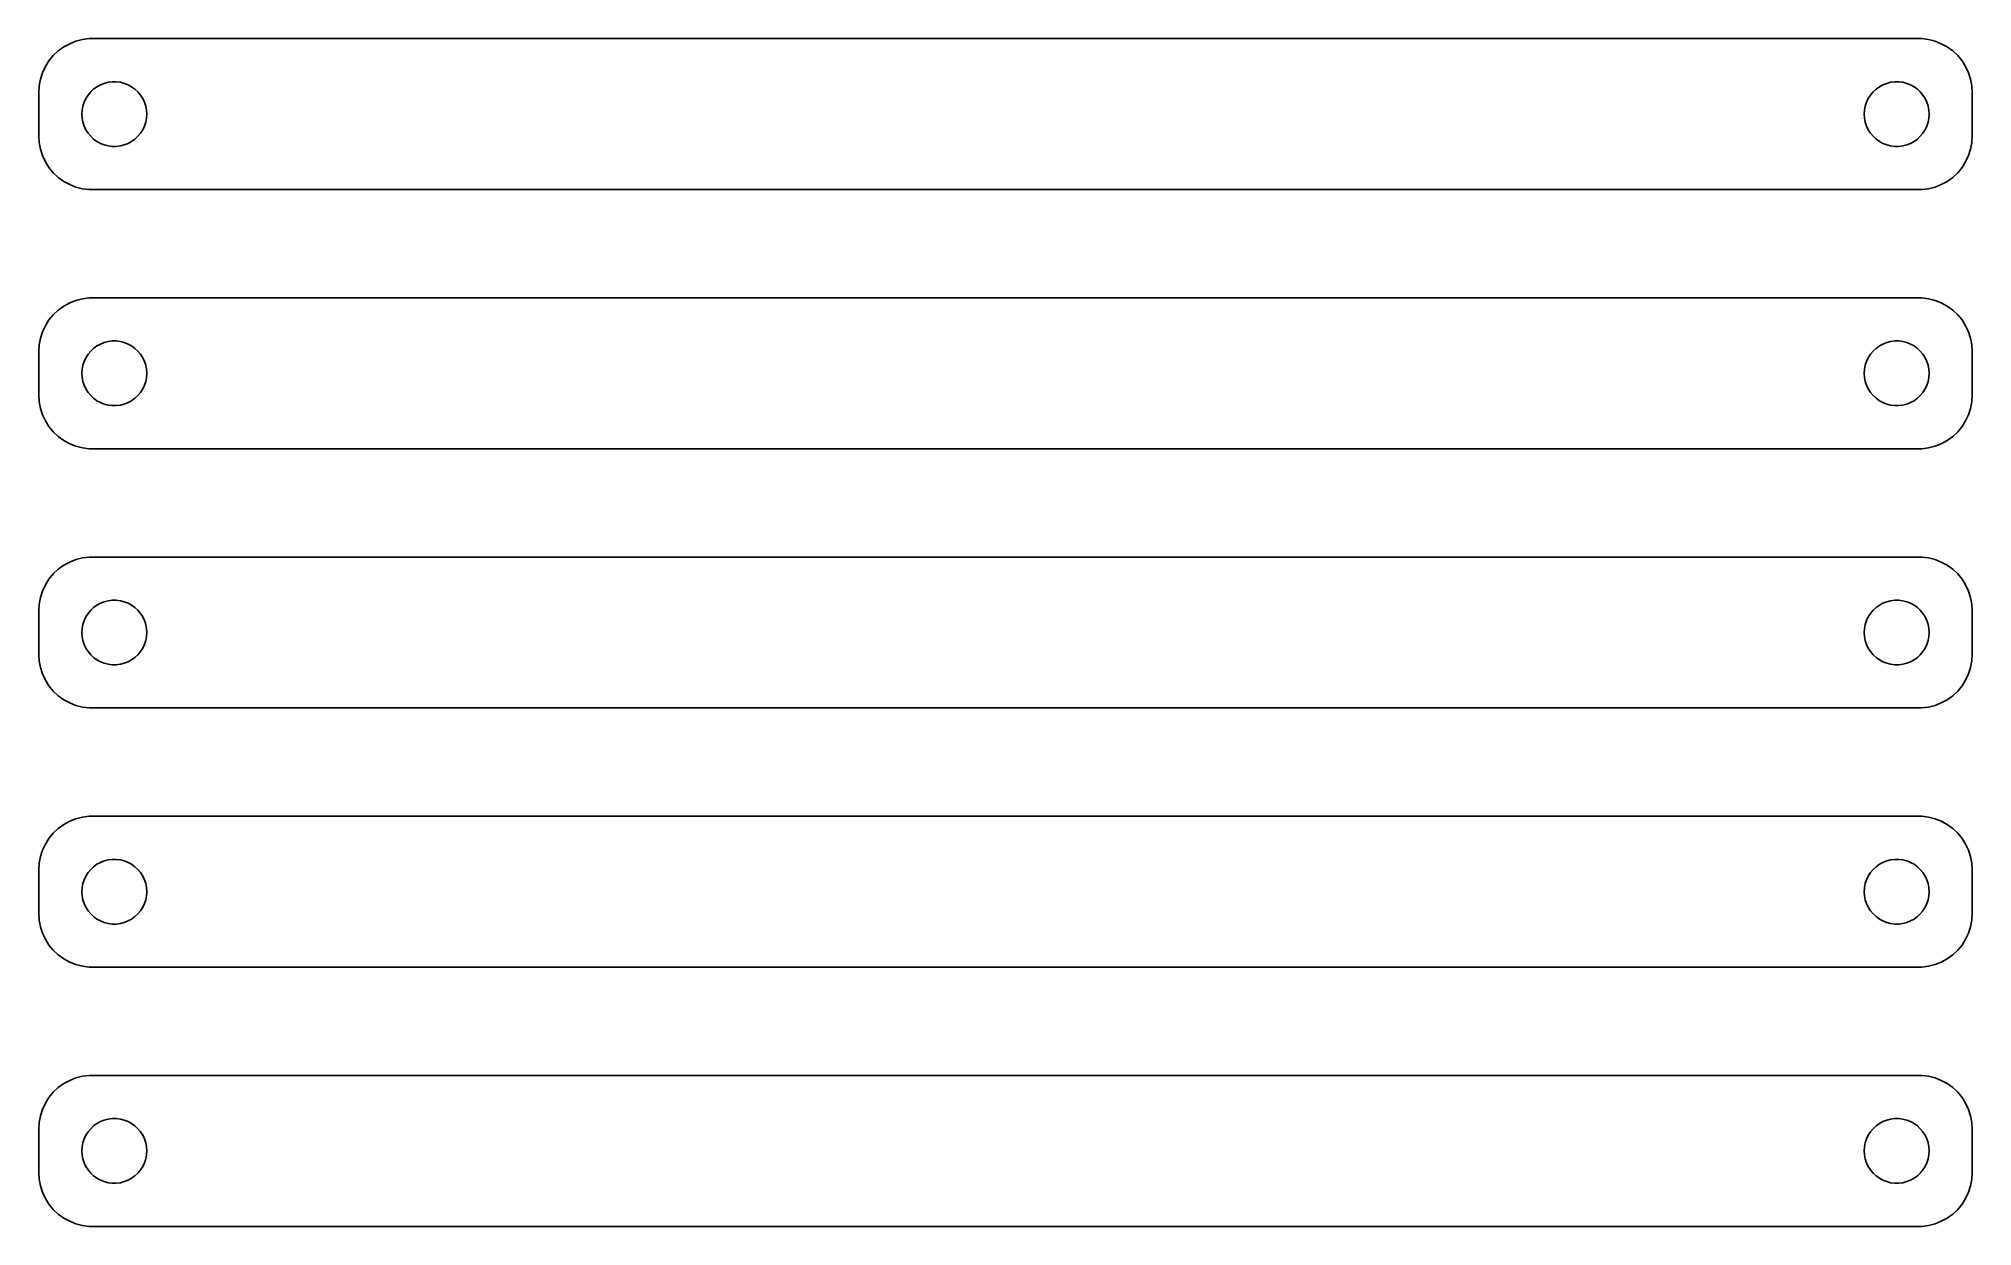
# Model space of a CAD drawing. Header units: metres. Extents: x -90 to 90, y 113 to 223.
import ezdxf

# ---------------------------------------------------------------- set-up
doc = ezdxf.new("R2010")
doc.units = ezdxf.units.M

msp = doc.modelspace()

# ---------------------------------------------------------------- linework, layer by layer
for p, q in [((-87.1791, 222.222), (-87.6871, 221.853)), ((-86.6289, 222.524), (-87.1791, 222.222)), ((-86.0451, 222.755), (-86.6289, 222.524)), ((-85.4369, 222.911), (-86.0451, 222.755)), ((-84.8139, 222.99), (-85.4369, 222.911)), ((84.8139, 222.99), (-84.8139, 222.99)), ((85.4369, 222.911), (84.8139, 222.99)), ((86.0451, 222.755), (85.4369, 222.911)), ((86.6289, 222.524), (86.0451, 222.755)), ((87.1791, 222.222), (86.6289, 222.524)), ((87.6871, 221.853), (87.1791, 222.222)), ((-88.8815, 220.409), (-89.1489, 219.841)), ((-88.5451, 220.939), (-88.8815, 220.409)), ((-88.1448, 221.423), (-88.5451, 220.939)), ((-87.6871, 221.853), (-88.1448, 221.423)), ((88.1448, 221.423), (87.6871, 221.853)), ((88.5451, 220.939), (88.1448, 221.423)), ((88.8815, 220.409), (88.5451, 220.939)), ((89.1489, 219.841), (88.8815, 220.409)), ((-89.4606, 218.627), (-89.5, 218)), ((-89.3429, 219.243), (-89.4606, 218.627)), ((-89.1489, 219.841), (-89.3429, 219.243)), ((-84.4123, 218.312), (-84.1075, 218.533)), ((-84.1075, 218.533), (-83.7773, 218.714)), ((-83.7773, 218.714), (-83.427, 218.853)), ((-83.427, 218.853), (-83.0621, 218.947)), ((-83.0621, 218.947), (-82.6884, 218.994)), ((-82.6884, 218.994), (-82.3116, 218.994)), ((-82.3116, 218.994), (-81.9379, 218.947)), ((-81.9379, 218.947), (-81.573, 218.853)), ((-81.573, 218.853), (-81.2227, 218.714)), ((-81.2227, 218.714), (-80.8925, 218.533)), ((-80.8925, 218.533), (-80.5877, 218.312)), ((80.5877, 218.312), (80.8925, 218.533)), ((80.8925, 218.533), (81.2227, 218.714)), ((81.2227, 218.714), (81.573, 218.853)), ((81.573, 218.853), (81.9379, 218.947)), ((81.9379, 218.947), (82.3116, 218.994)), ((82.3116, 218.994), (82.6884, 218.994)), ((82.6884, 218.994), (83.0621, 218.947)), ((83.0621, 218.947), (83.427, 218.853)), ((83.427, 218.853), (83.7773, 218.714)), ((83.7773, 218.714), (84.1075, 218.533)), ((84.1075, 218.533), (84.4123, 218.312)), ((89.3429, 219.243), (89.1489, 219.841)), ((89.4606, 218.627), (89.3429, 219.243)), ((89.5, 218), (89.4606, 218.627)), ((-89.5, 218), (-89.5, 214)), ((-85.4763, 216.376), (-85.4057, 216.746)), ((-85.4057, 216.746), (-85.2893, 217.104)), ((-85.2893, 217.104), (-85.1289, 217.445)), ((-85.1289, 217.445), (-84.927, 217.763)), ((-84.927, 217.763), (-84.6869, 218.054)), ((-84.6869, 218.054), (-84.4123, 218.312)), ((-80.5877, 218.312), (-80.3131, 218.054)), ((-80.3131, 218.054), (-80.073, 217.763)), ((-80.073, 217.763), (-79.8711, 217.445)), ((-79.8711, 217.445), (-79.7107, 217.104)), ((-79.7107, 217.104), (-79.5943, 216.746)), ((-79.5943, 216.746), (-79.5237, 216.376)), ((79.5237, 216.376), (79.5943, 216.746)), ((79.5943, 216.746), (79.7107, 217.104)), ((79.7107, 217.104), (79.8711, 217.445)), ((79.8711, 217.445), (80.073, 217.763)), ((80.073, 217.763), (80.3131, 218.054)), ((80.3131, 218.054), (80.5877, 218.312)), ((84.4123, 218.312), (84.6869, 218.054)), ((84.6869, 218.054), (84.927, 217.763)), ((84.927, 217.763), (85.1289, 217.445)), ((85.1289, 217.445), (85.2893, 217.104)), ((85.2893, 217.104), (85.4057, 216.746)), ((85.4057, 216.746), (85.4763, 216.376)), ((89.5, 214), (89.5, 218)), ((-85.5, 216), (-85.4763, 216.376)), ((-85.4763, 215.624), (-85.5, 216)), ((-85.4057, 215.254), (-85.4763, 215.624)), ((-85.2893, 214.896), (-85.4057, 215.254)), ((-85.1289, 214.555), (-85.2893, 214.896)), ((-79.7107, 214.896), (-79.8711, 214.555)), ((-79.5943, 215.254), (-79.7107, 214.896)), ((-79.5237, 215.624), (-79.5943, 215.254)), ((-79.5237, 216.376), (-79.5, 216)), ((-79.5, 216), (-79.5237, 215.624)), ((79.5, 216), (79.5237, 216.376)), ((79.5237, 215.624), (79.5, 216)), ((79.5943, 215.254), (79.5237, 215.624)), ((79.7107, 214.896), (79.5943, 215.254)), ((79.8711, 214.555), (79.7107, 214.896)), ((85.2893, 214.896), (85.1289, 214.555)), ((85.4057, 215.254), (85.2893, 214.896)), ((85.4763, 215.624), (85.4057, 215.254)), ((85.4763, 216.376), (85.5, 216)), ((85.5, 216), (85.4763, 215.624)), ((-89.5, 214), (-89.4606, 213.373)), ((-89.4606, 213.373), (-89.3429, 212.757)), ((-84.927, 214.237), (-85.1289, 214.555)), ((-84.6869, 213.946), (-84.927, 214.237)), ((-84.4123, 213.688), (-84.6869, 213.946)), ((-84.1075, 213.467), (-84.4123, 213.688)), ((-83.7773, 213.286), (-84.1075, 213.467)), ((-83.427, 213.147), (-83.7773, 213.286)), ((-83.0621, 213.053), (-83.427, 213.147)), ((-82.6884, 213.006), (-83.0621, 213.053)), ((-81.9379, 213.053), (-82.3116, 213.006)), ((-81.573, 213.147), (-81.9379, 213.053)), ((-81.2227, 213.286), (-81.573, 213.147)), ((-80.8925, 213.467), (-81.2227, 213.286)), ((-80.5877, 213.688), (-80.8925, 213.467)), ((-80.3131, 213.946), (-80.5877, 213.688)), ((-80.073, 214.237), (-80.3131, 213.946)), ((-79.8711, 214.555), (-80.073, 214.237)), ((80.073, 214.237), (79.8711, 214.555)), ((80.3131, 213.946), (80.073, 214.237)), ((80.5877, 213.688), (80.3131, 213.946)), ((80.8925, 213.467), (80.5877, 213.688)), ((81.2227, 213.286), (80.8925, 213.467)), ((81.573, 213.147), (81.2227, 213.286)), ((81.9379, 213.053), (81.573, 213.147)), ((82.3116, 213.006), (81.9379, 213.053)), ((83.0621, 213.053), (82.6884, 213.006)), ((83.427, 213.147), (83.0621, 213.053)), ((83.7773, 213.286), (83.427, 213.147)), ((84.1075, 213.467), (83.7773, 213.286)), ((84.4123, 213.688), (84.1075, 213.467)), ((84.6869, 213.946), (84.4123, 213.688)), ((84.927, 214.237), (84.6869, 213.946)), ((85.1289, 214.555), (84.927, 214.237)), ((89.3429, 212.757), (89.4606, 213.373)), ((89.4606, 213.373), (89.5, 214)), ((-89.3429, 212.757), (-89.1489, 212.159)), ((-89.1489, 212.159), (-88.8815, 211.591)), ((-88.8815, 211.591), (-88.5451, 211.061)), ((-82.3116, 213.006), (-82.6884, 213.006)), ((82.6884, 213.006), (82.3116, 213.006)), ((88.5451, 211.061), (88.8815, 211.591)), ((88.8815, 211.591), (89.1489, 212.159)), ((89.1489, 212.159), (89.3429, 212.757)), ((-88.5451, 211.061), (-88.1448, 210.577)), ((-88.1448, 210.577), (-87.6871, 210.147)), ((-87.6871, 210.147), (-87.1791, 209.778)), ((-87.1791, 209.778), (-86.6289, 209.476)), ((-86.6289, 209.476), (-86.0451, 209.245)), ((86.0451, 209.245), (86.6289, 209.476)), ((86.6289, 209.476), (87.1791, 209.778)), ((87.1791, 209.778), (87.6871, 210.147)), ((87.6871, 210.147), (88.1448, 210.577)), ((88.1448, 210.577), (88.5451, 211.061)), ((-86.0451, 209.245), (-85.4369, 209.089)), ((-85.4369, 209.089), (-84.8139, 209.01)), ((-84.8139, 209.01), (84.8139, 209.01)), ((84.8139, 209.01), (85.4369, 209.089)), ((85.4369, 209.089), (86.0451, 209.245)), ((-86.0451, 198.755), (-86.6289, 198.524)), ((-85.4369, 198.911), (-86.0451, 198.755)), ((-84.8139, 198.99), (-85.4369, 198.911)), ((84.8139, 198.99), (-84.8139, 198.99)), ((85.4369, 198.911), (84.8139, 198.99)), ((86.0451, 198.755), (85.4369, 198.911)), ((86.6289, 198.524), (86.0451, 198.755)), ((-88.5451, 196.939), (-88.8815, 196.409)), ((-88.1448, 197.423), (-88.5451, 196.939)), ((-87.6871, 197.853), (-88.1448, 197.423)), ((-87.1791, 198.222), (-87.6871, 197.853)), ((-86.6289, 198.524), (-87.1791, 198.222)), ((87.1791, 198.222), (86.6289, 198.524)), ((87.6871, 197.853), (87.1791, 198.222)), ((88.1448, 197.423), (87.6871, 197.853)), ((88.5451, 196.939), (88.1448, 197.423)), ((88.8815, 196.409), (88.5451, 196.939)), ((-89.3429, 195.243), (-89.4606, 194.627)), ((-89.1489, 195.841), (-89.3429, 195.243)), ((-88.8815, 196.409), (-89.1489, 195.841)), ((89.1489, 195.841), (88.8815, 196.409)), ((89.3429, 195.243), (89.1489, 195.841)), ((89.4606, 194.627), (89.3429, 195.243)), ((-89.4606, 194.627), (-89.5, 194)), ((-89.5, 194), (-89.5, 190)), ((-85.2893, 193.104), (-85.1289, 193.445)), ((-85.1289, 193.445), (-84.927, 193.763)), ((-84.927, 193.763), (-84.6869, 194.054)), ((-84.6869, 194.054), (-84.4123, 194.312)), ((-84.4123, 194.312), (-84.1075, 194.533)), ((-84.1075, 194.533), (-83.7773, 194.714)), ((-83.7773, 194.714), (-83.427, 194.853)), ((-83.427, 194.853), (-83.0621, 194.947)), ((-83.0621, 194.947), (-82.6884, 194.994)), ((-82.6884, 194.994), (-82.3116, 194.994)), ((-82.3116, 194.994), (-81.9379, 194.947)), ((-81.9379, 194.947), (-81.573, 194.853)), ((-81.573, 194.853), (-81.2227, 194.714)), ((-81.2227, 194.714), (-80.8925, 194.533)), ((-80.8925, 194.533), (-80.5877, 194.312)), ((-80.5877, 194.312), (-80.3131, 194.054)), ((-80.3131, 194.054), (-80.073, 193.763)), ((-80.073, 193.763), (-79.8711, 193.445)), ((-79.8711, 193.445), (-79.7107, 193.104)), ((79.7107, 193.104), (79.8711, 193.445)), ((79.8711, 193.445), (80.073, 193.763)), ((80.073, 193.763), (80.3131, 194.054)), ((80.3131, 194.054), (80.5877, 194.312)), ((80.5877, 194.312), (80.8925, 194.533)), ((80.8925, 194.533), (81.2227, 194.714)), ((81.2227, 194.714), (81.573, 194.853)), ((81.573, 194.853), (81.9379, 194.947)), ((81.9379, 194.947), (82.3116, 194.994)), ((82.3116, 194.994), (82.6884, 194.994)), ((82.6884, 194.994), (83.0621, 194.947)), ((83.0621, 194.947), (83.427, 194.853)), ((83.427, 194.853), (83.7773, 194.714)), ((83.7773, 194.714), (84.1075, 194.533)), ((84.1075, 194.533), (84.4123, 194.312)), ((84.4123, 194.312), (84.6869, 194.054)), ((84.6869, 194.054), (84.927, 193.763)), ((84.927, 193.763), (85.1289, 193.445)), ((85.1289, 193.445), (85.2893, 193.104)), ((89.5, 194), (89.4606, 194.627)), ((89.5, 190), (89.5, 194)), ((-85.5, 192), (-85.4763, 192.376)), ((-85.4763, 191.624), (-85.5, 192)), ((-85.4763, 192.376), (-85.4057, 192.746)), ((-85.4057, 191.254), (-85.4763, 191.624)), ((-85.4057, 192.746), (-85.2893, 193.104)), ((-79.7107, 193.104), (-79.5943, 192.746)), ((-79.5943, 192.746), (-79.5237, 192.376)), ((-79.5237, 191.624), (-79.5943, 191.254)), ((-79.5237, 192.376), (-79.5, 192)), ((-79.5, 192), (-79.5237, 191.624)), ((79.5, 192), (79.5237, 192.376)), ((79.5237, 191.624), (79.5, 192)), ((79.5237, 192.376), (79.5943, 192.746)), ((79.5943, 191.254), (79.5237, 191.624)), ((79.5943, 192.746), (79.7107, 193.104)), ((85.2893, 193.104), (85.4057, 192.746)), ((85.4057, 192.746), (85.4763, 192.376)), ((85.4763, 191.624), (85.4057, 191.254)), ((85.4763, 192.376), (85.5, 192)), ((85.5, 192), (85.4763, 191.624)), ((-89.5, 190), (-89.4606, 189.373)), ((-85.2893, 190.896), (-85.4057, 191.254)), ((-85.1289, 190.555), (-85.2893, 190.896)), ((-84.927, 190.237), (-85.1289, 190.555)), ((-84.6869, 189.946), (-84.927, 190.237)), ((-84.4123, 189.688), (-84.6869, 189.946)), ((-80.3131, 189.946), (-80.5877, 189.688)), ((-80.073, 190.237), (-80.3131, 189.946)), ((-79.8711, 190.555), (-80.073, 190.237)), ((-79.7107, 190.896), (-79.8711, 190.555)), ((-79.5943, 191.254), (-79.7107, 190.896)), ((79.7107, 190.896), (79.5943, 191.254)), ((79.8711, 190.555), (79.7107, 190.896)), ((80.073, 190.237), (79.8711, 190.555)), ((80.3131, 189.946), (80.073, 190.237)), ((80.5877, 189.688), (80.3131, 189.946)), ((84.6869, 189.946), (84.4123, 189.688)), ((84.927, 190.237), (84.6869, 189.946)), ((85.1289, 190.555), (84.927, 190.237)), ((85.2893, 190.896), (85.1289, 190.555)), ((85.4057, 191.254), (85.2893, 190.896)), ((89.4606, 189.373), (89.5, 190)), ((-89.4606, 189.373), (-89.3429, 188.757)), ((-89.3429, 188.757), (-89.1489, 188.159)), ((-89.1489, 188.159), (-88.8815, 187.591)), ((-84.1075, 189.467), (-84.4123, 189.688)), ((-83.7773, 189.286), (-84.1075, 189.467)), ((-83.427, 189.147), (-83.7773, 189.286)), ((-83.0621, 189.053), (-83.427, 189.147)), ((-82.6884, 189.006), (-83.0621, 189.053)), ((-82.3116, 189.006), (-82.6884, 189.006)), ((-81.9379, 189.053), (-82.3116, 189.006)), ((-81.573, 189.147), (-81.9379, 189.053)), ((-81.2227, 189.286), (-81.573, 189.147)), ((-80.8925, 189.467), (-81.2227, 189.286)), ((-80.5877, 189.688), (-80.8925, 189.467)), ((80.8925, 189.467), (80.5877, 189.688)), ((81.2227, 189.286), (80.8925, 189.467)), ((81.573, 189.147), (81.2227, 189.286)), ((81.9379, 189.053), (81.573, 189.147)), ((82.3116, 189.006), (81.9379, 189.053)), ((82.6884, 189.006), (82.3116, 189.006)), ((83.0621, 189.053), (82.6884, 189.006)), ((83.427, 189.147), (83.0621, 189.053)), ((83.7773, 189.286), (83.427, 189.147)), ((84.1075, 189.467), (83.7773, 189.286)), ((84.4123, 189.688), (84.1075, 189.467)), ((88.8815, 187.591), (89.1489, 188.159)), ((89.1489, 188.159), (89.3429, 188.757)), ((89.3429, 188.757), (89.4606, 189.373)), ((-88.8815, 187.591), (-88.5451, 187.061)), ((-88.5451, 187.061), (-88.1448, 186.577)), ((-88.1448, 186.577), (-87.6871, 186.147)), ((87.6871, 186.147), (88.1448, 186.577)), ((88.1448, 186.577), (88.5451, 187.061)), ((88.5451, 187.061), (88.8815, 187.591)), ((-87.6871, 186.147), (-87.1791, 185.778)), ((-87.1791, 185.778), (-86.6289, 185.476)), ((-86.6289, 185.476), (-86.0451, 185.245)), ((-86.0451, 185.245), (-85.4369, 185.089)), ((-85.4369, 185.089), (-84.8139, 185.01)), ((-84.8139, 185.01), (84.8139, 185.01)), ((84.8139, 185.01), (85.4369, 185.089)), ((85.4369, 185.089), (86.0451, 185.245)), ((86.0451, 185.245), (86.6289, 185.476)), ((86.6289, 185.476), (87.1791, 185.778)), ((87.1791, 185.778), (87.6871, 186.147)), ((-87.6871, 173.853), (-88.1448, 173.423)), ((-87.1791, 174.222), (-87.6871, 173.853)), ((-86.6289, 174.524), (-87.1791, 174.222)), ((-86.0451, 174.755), (-86.6289, 174.524)), ((-85.4369, 174.911), (-86.0451, 174.755)), ((-84.8139, 174.99), (-85.4369, 174.911)), ((84.8139, 174.99), (-84.8139, 174.99)), ((85.4369, 174.911), (84.8139, 174.99)), ((86.0451, 174.755), (85.4369, 174.911)), ((86.6289, 174.524), (86.0451, 174.755)), ((87.1791, 174.222), (86.6289, 174.524)), ((87.6871, 173.853), (87.1791, 174.222)), ((88.1448, 173.423), (87.6871, 173.853)), ((-89.1489, 171.841), (-89.3429, 171.243)), ((-88.8815, 172.409), (-89.1489, 171.841)), ((-88.5451, 172.939), (-88.8815, 172.409)), ((-88.1448, 173.423), (-88.5451, 172.939)), ((88.5451, 172.939), (88.1448, 173.423)), ((88.8815, 172.409), (88.5451, 172.939)), ((89.1489, 171.841), (88.8815, 172.409)), ((89.3429, 171.243), (89.1489, 171.841)), ((-89.4606, 170.627), (-89.5, 170)), ((-89.3429, 171.243), (-89.4606, 170.627)), ((-84.927, 169.763), (-84.6869, 170.054)), ((-84.6869, 170.054), (-84.4123, 170.312)), ((-84.4123, 170.312), (-84.1075, 170.533)), ((-84.1075, 170.533), (-83.7773, 170.714)), ((-83.7773, 170.714), (-83.427, 170.853)), ((-83.427, 170.853), (-83.0621, 170.947)), ((-83.0621, 170.947), (-82.6884, 170.994)), ((-82.6884, 170.994), (-82.3116, 170.994)), ((-82.3116, 170.994), (-81.9379, 170.947)), ((-81.9379, 170.947), (-81.573, 170.853)), ((-81.573, 170.853), (-81.2227, 170.714)), ((-81.2227, 170.714), (-80.8925, 170.533)), ((-80.8925, 170.533), (-80.5877, 170.312)), ((-80.5877, 170.312), (-80.3131, 170.054)), ((-80.3131, 170.054), (-80.073, 169.763)), ((80.073, 169.763), (80.3131, 170.054)), ((80.3131, 170.054), (80.5877, 170.312)), ((80.5877, 170.312), (80.8925, 170.533)), ((80.8925, 170.533), (81.2227, 170.714)), ((81.2227, 170.714), (81.573, 170.853)), ((81.573, 170.853), (81.9379, 170.947)), ((81.9379, 170.947), (82.3116, 170.994)), ((82.3116, 170.994), (82.6884, 170.994)), ((82.6884, 170.994), (83.0621, 170.947)), ((83.0621, 170.947), (83.427, 170.853)), ((83.427, 170.853), (83.7773, 170.714)), ((83.7773, 170.714), (84.1075, 170.533)), ((84.1075, 170.533), (84.4123, 170.312)), ((84.4123, 170.312), (84.6869, 170.054)), ((84.6869, 170.054), (84.927, 169.763)), ((89.4606, 170.627), (89.3429, 171.243)), ((89.5, 170), (89.4606, 170.627)), ((-89.5, 170), (-89.5, 166)), ((-85.5, 168), (-85.4763, 168.376)), ((-85.4763, 168.376), (-85.4057, 168.746)), ((-85.4057, 168.746), (-85.2893, 169.104)), ((-85.2893, 169.104), (-85.1289, 169.445)), ((-85.1289, 169.445), (-84.927, 169.763)), ((-80.073, 169.763), (-79.8711, 169.445)), ((-79.8711, 169.445), (-79.7107, 169.104)), ((-79.7107, 169.104), (-79.5943, 168.746)), ((-79.5943, 168.746), (-79.5237, 168.376)), ((-79.5237, 168.376), (-79.5, 168)), ((79.5, 168), (79.5237, 168.376)), ((79.5237, 168.376), (79.5943, 168.746)), ((79.5943, 168.746), (79.7107, 169.104)), ((79.7107, 169.104), (79.8711, 169.445)), ((79.8711, 169.445), (80.073, 169.763)), ((84.927, 169.763), (85.1289, 169.445)), ((85.1289, 169.445), (85.2893, 169.104)), ((85.2893, 169.104), (85.4057, 168.746)), ((85.4057, 168.746), (85.4763, 168.376)), ((85.4763, 168.376), (85.5, 168)), ((89.5, 166), (89.5, 170)), ((-85.4763, 167.624), (-85.5, 168)), ((-85.4057, 167.254), (-85.4763, 167.624)), ((-85.2893, 166.896), (-85.4057, 167.254)), ((-85.1289, 166.555), (-85.2893, 166.896)), ((-84.927, 166.237), (-85.1289, 166.555)), ((-79.8711, 166.555), (-80.073, 166.237)), ((-79.7107, 166.896), (-79.8711, 166.555)), ((-79.5943, 167.254), (-79.7107, 166.896)), ((-79.5237, 167.624), (-79.5943, 167.254)), ((-79.5, 168), (-79.5237, 167.624)), ((79.5237, 167.624), (79.5, 168)), ((79.5943, 167.254), (79.5237, 167.624)), ((79.7107, 166.896), (79.5943, 167.254)), ((79.8711, 166.555), (79.7107, 166.896)), ((80.073, 166.237), (79.8711, 166.555)), ((85.1289, 166.555), (84.927, 166.237)), ((85.2893, 166.896), (85.1289, 166.555)), ((85.4057, 167.254), (85.2893, 166.896)), ((85.4763, 167.624), (85.4057, 167.254)), ((85.5, 168), (85.4763, 167.624)), ((-89.5, 166), (-89.4606, 165.373)), ((-89.4606, 165.373), (-89.3429, 164.757)), ((-89.3429, 164.757), (-89.1489, 164.159)), ((-84.6869, 165.946), (-84.927, 166.237)), ((-84.4123, 165.688), (-84.6869, 165.946)), ((-84.1075, 165.467), (-84.4123, 165.688)), ((-83.7773, 165.286), (-84.1075, 165.467)), ((-83.427, 165.147), (-83.7773, 165.286)), ((-83.0621, 165.053), (-83.427, 165.147)), ((-82.6884, 165.006), (-83.0621, 165.053)), ((-82.3116, 165.006), (-82.6884, 165.006)), ((-81.9379, 165.053), (-82.3116, 165.006)), ((-81.573, 165.147), (-81.9379, 165.053)), ((-81.2227, 165.286), (-81.573, 165.147)), ((-80.8925, 165.467), (-81.2227, 165.286)), ((-80.5877, 165.688), (-80.8925, 165.467)), ((-80.3131, 165.946), (-80.5877, 165.688)), ((-80.073, 166.237), (-80.3131, 165.946)), ((80.3131, 165.946), (80.073, 166.237)), ((80.5877, 165.688), (80.3131, 165.946)), ((80.8925, 165.467), (80.5877, 165.688)), ((81.2227, 165.286), (80.8925, 165.467)), ((81.573, 165.147), (81.2227, 165.286)), ((81.9379, 165.053), (81.573, 165.147)), ((82.3116, 165.006), (81.9379, 165.053)), ((82.6884, 165.006), (82.3116, 165.006)), ((83.0621, 165.053), (82.6884, 165.006)), ((83.427, 165.147), (83.0621, 165.053)), ((83.7773, 165.286), (83.427, 165.147)), ((84.1075, 165.467), (83.7773, 165.286)), ((84.4123, 165.688), (84.1075, 165.467)), ((84.6869, 165.946), (84.4123, 165.688)), ((84.927, 166.237), (84.6869, 165.946)), ((89.1489, 164.159), (89.3429, 164.757)), ((89.3429, 164.757), (89.4606, 165.373)), ((89.4606, 165.373), (89.5, 166)), ((-89.1489, 164.159), (-88.8815, 163.591)), ((-88.8815, 163.591), (-88.5451, 163.061)), ((-88.5451, 163.061), (-88.1448, 162.577)), ((88.1448, 162.577), (88.5451, 163.061)), ((88.5451, 163.061), (88.8815, 163.591)), ((88.8815, 163.591), (89.1489, 164.159)), ((-88.1448, 162.577), (-87.6871, 162.147)), ((-87.6871, 162.147), (-87.1791, 161.778)), ((-87.1791, 161.778), (-86.6289, 161.476)), ((-86.6289, 161.476), (-86.0451, 161.245)), ((-86.0451, 161.245), (-85.4369, 161.089)), ((85.4369, 161.089), (86.0451, 161.245)), ((86.0451, 161.245), (86.6289, 161.476)), ((86.6289, 161.476), (87.1791, 161.778)), ((87.1791, 161.778), (87.6871, 162.147)), ((87.6871, 162.147), (88.1448, 162.577)), ((-85.4369, 161.089), (-84.8139, 161.01)), ((-84.8139, 161.01), (84.8139, 161.01)), ((84.8139, 161.01), (85.4369, 161.089)), ((-86.6289, 150.524), (-87.1791, 150.222)), ((-86.0451, 150.755), (-86.6289, 150.524)), ((-85.4369, 150.911), (-86.0451, 150.755)), ((-84.8139, 150.99), (-85.4369, 150.911)), ((84.8139, 150.99), (-84.8139, 150.99)), ((85.4369, 150.911), (84.8139, 150.99)), ((86.0451, 150.755), (85.4369, 150.911)), ((86.6289, 150.524), (86.0451, 150.755)), ((87.1791, 150.222), (86.6289, 150.524)), ((-88.5451, 148.939), (-88.8815, 148.409)), ((-88.1448, 149.423), (-88.5451, 148.939)), ((-87.6871, 149.853), (-88.1448, 149.423)), ((-87.1791, 150.222), (-87.6871, 149.853)), ((87.6871, 149.853), (87.1791, 150.222)), ((88.1448, 149.423), (87.6871, 149.853)), ((88.5451, 148.939), (88.1448, 149.423)), ((88.8815, 148.409), (88.5451, 148.939)), ((-89.3429, 147.243), (-89.4606, 146.627)), ((-89.1489, 147.841), (-89.3429, 147.243)), ((-88.8815, 148.409), (-89.1489, 147.841)), ((-83.7773, 146.714), (-83.427, 146.853)), ((-83.427, 146.853), (-83.0621, 146.947)), ((-83.0621, 146.947), (-82.6884, 146.994)), ((-82.6884, 146.994), (-82.3116, 146.994)), ((-82.3116, 146.994), (-81.9379, 146.947)), ((-81.9379, 146.947), (-81.573, 146.853)), ((-81.573, 146.853), (-81.2227, 146.714)), ((81.2227, 146.714), (81.573, 146.853)), ((81.573, 146.853), (81.9379, 146.947)), ((81.9379, 146.947), (82.3116, 146.994)), ((82.3116, 146.994), (82.6884, 146.994)), ((82.6884, 146.994), (83.0621, 146.947)), ((83.0621, 146.947), (83.427, 146.853)), ((83.427, 146.853), (83.7773, 146.714)), ((89.1489, 147.841), (88.8815, 148.409)), ((89.3429, 147.243), (89.1489, 147.841)), ((89.4606, 146.627), (89.3429, 147.243)), ((-89.4606, 146.627), (-89.5, 146)), ((-89.5, 146), (-89.5, 142)), ((-85.4057, 144.746), (-85.2893, 145.104)), ((-85.2893, 145.104), (-85.1289, 145.445)), ((-85.1289, 145.445), (-84.927, 145.763)), ((-84.927, 145.763), (-84.6869, 146.054)), ((-84.6869, 146.054), (-84.4123, 146.312)), ((-84.4123, 146.312), (-84.1075, 146.533)), ((-84.1075, 146.533), (-83.7773, 146.714)), ((-81.2227, 146.714), (-80.8925, 146.533)), ((-80.8925, 146.533), (-80.5877, 146.312)), ((-80.5877, 146.312), (-80.3131, 146.054)), ((-80.3131, 146.054), (-80.073, 145.763)), ((-80.073, 145.763), (-79.8711, 145.445)), ((-79.8711, 145.445), (-79.7107, 145.104)), ((-79.7107, 145.104), (-79.5943, 144.746)), ((79.5943, 144.746), (79.7107, 145.104)), ((79.7107, 145.104), (79.8711, 145.445)), ((79.8711, 145.445), (80.073, 145.763)), ((80.073, 145.763), (80.3131, 146.054)), ((80.3131, 146.054), (80.5877, 146.312)), ((80.5877, 146.312), (80.8925, 146.533)), ((80.8925, 146.533), (81.2227, 146.714)), ((83.7773, 146.714), (84.1075, 146.533)), ((84.1075, 146.533), (84.4123, 146.312)), ((84.4123, 146.312), (84.6869, 146.054)), ((84.6869, 146.054), (84.927, 145.763)), ((84.927, 145.763), (85.1289, 145.445)), ((85.1289, 145.445), (85.2893, 145.104)), ((85.2893, 145.104), (85.4057, 144.746)), ((89.5, 146), (89.4606, 146.627)), ((89.5, 142), (89.5, 146)), ((-85.5, 144), (-85.4763, 144.376)), ((-85.4763, 143.624), (-85.5, 144)), ((-85.4763, 144.376), (-85.4057, 144.746)), ((-85.4057, 143.254), (-85.4763, 143.624)), ((-85.2893, 142.896), (-85.4057, 143.254)), ((-79.5943, 143.254), (-79.7107, 142.896)), ((-79.5943, 144.746), (-79.5237, 144.376)), ((-79.5237, 143.624), (-79.5943, 143.254)), ((-79.5237, 144.376), (-79.5, 144)), ((-79.5, 144), (-79.5237, 143.624)), ((79.5, 144), (79.5237, 144.376)), ((79.5237, 143.624), (79.5, 144)), ((79.5237, 144.376), (79.5943, 144.746)), ((79.5943, 143.254), (79.5237, 143.624)), ((79.7107, 142.896), (79.5943, 143.254)), ((85.4057, 143.254), (85.2893, 142.896)), ((85.4057, 144.746), (85.4763, 144.376)), ((85.4763, 143.624), (85.4057, 143.254)), ((85.4763, 144.376), (85.5, 144)), ((85.5, 144), (85.4763, 143.624)), ((-89.5, 142), (-89.4606, 141.373)), ((-85.1289, 142.555), (-85.2893, 142.896)), ((-84.927, 142.237), (-85.1289, 142.555)), ((-84.6869, 141.946), (-84.927, 142.237)), ((-84.4123, 141.688), (-84.6869, 141.946)), ((-84.1075, 141.467), (-84.4123, 141.688)), ((-83.7773, 141.286), (-84.1075, 141.467)), ((-80.8925, 141.467), (-81.2227, 141.286)), ((-80.5877, 141.688), (-80.8925, 141.467)), ((-80.3131, 141.946), (-80.5877, 141.688)), ((-80.073, 142.237), (-80.3131, 141.946)), ((-79.8711, 142.555), (-80.073, 142.237)), ((-79.7107, 142.896), (-79.8711, 142.555)), ((79.8711, 142.555), (79.7107, 142.896)), ((80.073, 142.237), (79.8711, 142.555)), ((80.3131, 141.946), (80.073, 142.237)), ((80.5877, 141.688), (80.3131, 141.946)), ((80.8925, 141.467), (80.5877, 141.688)), ((81.2227, 141.286), (80.8925, 141.467)), ((84.1075, 141.467), (83.7773, 141.286)), ((84.4123, 141.688), (84.1075, 141.467)), ((84.6869, 141.946), (84.4123, 141.688)), ((84.927, 142.237), (84.6869, 141.946)), ((85.1289, 142.555), (84.927, 142.237)), ((85.2893, 142.896), (85.1289, 142.555)), ((89.4606, 141.373), (89.5, 142)), ((-89.4606, 141.373), (-89.3429, 140.757)), ((-89.3429, 140.757), (-89.1489, 140.159)), ((-89.1489, 140.159), (-88.8815, 139.591)), ((-83.427, 141.147), (-83.7773, 141.286)), ((-83.0621, 141.053), (-83.427, 141.147)), ((-82.6884, 141.006), (-83.0621, 141.053)), ((-82.3116, 141.006), (-82.6884, 141.006)), ((-81.9379, 141.053), (-82.3116, 141.006)), ((-81.573, 141.147), (-81.9379, 141.053)), ((-81.2227, 141.286), (-81.573, 141.147)), ((81.573, 141.147), (81.2227, 141.286)), ((81.9379, 141.053), (81.573, 141.147)), ((82.3116, 141.006), (81.9379, 141.053)), ((82.6884, 141.006), (82.3116, 141.006)), ((83.0621, 141.053), (82.6884, 141.006)), ((83.427, 141.147), (83.0621, 141.053)), ((83.7773, 141.286), (83.427, 141.147)), ((88.8815, 139.591), (89.1489, 140.159)), ((89.1489, 140.159), (89.3429, 140.757)), ((89.3429, 140.757), (89.4606, 141.373)), ((-88.8815, 139.591), (-88.5451, 139.061)), ((-88.5451, 139.061), (-88.1448, 138.577)), ((-88.1448, 138.577), (-87.6871, 138.147)), ((-87.6871, 138.147), (-87.1791, 137.778)), ((87.1791, 137.778), (87.6871, 138.147)), ((87.6871, 138.147), (88.1448, 138.577)), ((88.1448, 138.577), (88.5451, 139.061)), ((88.5451, 139.061), (88.8815, 139.591)), ((-87.1791, 137.778), (-86.6289, 137.476)), ((-86.6289, 137.476), (-86.0451, 137.245)), ((-86.0451, 137.245), (-85.4369, 137.089)), ((-85.4369, 137.089), (-84.8139, 137.01)), ((-84.8139, 137.01), (84.8139, 137.01)), ((84.8139, 137.01), (85.4369, 137.089)), ((85.4369, 137.089), (86.0451, 137.245)), ((86.0451, 137.245), (86.6289, 137.476)), ((86.6289, 137.476), (87.1791, 137.778)), ((-88.1448, 125.423), (-88.5451, 124.939)), ((-87.6871, 125.853), (-88.1448, 125.423)), ((-87.1791, 126.222), (-87.6871, 125.853)), ((-86.6289, 126.524), (-87.1791, 126.222)), ((-86.0451, 126.755), (-86.6289, 126.524)), ((-85.4369, 126.911), (-86.0451, 126.755)), ((-84.8139, 126.99), (-85.4369, 126.911)), ((84.8139, 126.99), (-84.8139, 126.99)), ((85.4369, 126.911), (84.8139, 126.99)), ((86.0451, 126.755), (85.4369, 126.911)), ((86.6289, 126.524), (86.0451, 126.755)), ((87.1791, 126.222), (86.6289, 126.524)), ((87.6871, 125.853), (87.1791, 126.222)), ((88.1448, 125.423), (87.6871, 125.853)), ((88.5451, 124.939), (88.1448, 125.423)), ((-89.1489, 123.841), (-89.3429, 123.243)), ((-88.8815, 124.409), (-89.1489, 123.841)), ((-88.5451, 124.939), (-88.8815, 124.409)), ((88.8815, 124.409), (88.5451, 124.939)), ((89.1489, 123.841), (88.8815, 124.409)), ((89.3429, 123.243), (89.1489, 123.841)), ((-89.4606, 122.627), (-89.5, 122)), ((-89.5, 122), (-89.5, 118)), ((-89.3429, 123.243), (-89.4606, 122.627)), ((-85.1289, 121.445), (-84.927, 121.763)), ((-84.927, 121.763), (-84.6869, 122.054)), ((-84.6869, 122.054), (-84.4123, 122.312)), ((-84.4123, 122.312), (-84.1075, 122.533)), ((-84.1075, 122.533), (-83.7773, 122.714)), ((-83.7773, 122.714), (-83.427, 122.853)), ((-83.427, 122.853), (-83.0621, 122.947)), ((-83.0621, 122.947), (-82.6884, 122.994)), ((-82.6884, 122.994), (-82.3116, 122.994)), ((-82.3116, 122.994), (-81.9379, 122.947)), ((-81.9379, 122.947), (-81.573, 122.853)), ((-81.573, 122.853), (-81.2227, 122.714)), ((-81.2227, 122.714), (-80.8925, 122.533)), ((-80.8925, 122.533), (-80.5877, 122.312)), ((-80.5877, 122.312), (-80.3131, 122.054)), ((-80.3131, 122.054), (-80.073, 121.763)), ((-80.073, 121.763), (-79.8711, 121.445)), ((79.8711, 121.445), (80.073, 121.763)), ((80.073, 121.763), (80.3131, 122.054)), ((80.3131, 122.054), (80.5877, 122.312)), ((80.5877, 122.312), (80.8925, 122.533)), ((80.8925, 122.533), (81.2227, 122.714)), ((81.2227, 122.714), (81.573, 122.853)), ((81.573, 122.853), (81.9379, 122.947)), ((81.9379, 122.947), (82.3116, 122.994)), ((82.3116, 122.994), (82.6884, 122.994)), ((82.6884, 122.994), (83.0621, 122.947)), ((83.0621, 122.947), (83.427, 122.853)), ((83.427, 122.853), (83.7773, 122.714)), ((83.7773, 122.714), (84.1075, 122.533)), ((84.1075, 122.533), (84.4123, 122.312)), ((84.4123, 122.312), (84.6869, 122.054)), ((84.6869, 122.054), (84.927, 121.763)), ((84.927, 121.763), (85.1289, 121.445)), ((89.4606, 122.627), (89.3429, 123.243)), ((89.5, 122), (89.4606, 122.627)), ((89.5, 118), (89.5, 122)), ((-85.5, 120), (-85.4763, 120.376)), ((-85.4763, 119.624), (-85.5, 120)), ((-85.4763, 120.376), (-85.4057, 120.746)), ((-85.4057, 120.746), (-85.2893, 121.104)), ((-85.2893, 121.104), (-85.1289, 121.445)), ((-79.8711, 121.445), (-79.7107, 121.104)), ((-79.7107, 121.104), (-79.5943, 120.746)), ((-79.5943, 120.746), (-79.5237, 120.376)), ((-79.5237, 120.376), (-79.5, 120)), ((-79.5, 120), (-79.5237, 119.624)), ((79.5, 120), (79.5237, 120.376)), ((79.5237, 119.624), (79.5, 120)), ((79.5237, 120.376), (79.5943, 120.746)), ((79.5943, 120.746), (79.7107, 121.104)), ((79.7107, 121.104), (79.8711, 121.445)), ((85.1289, 121.445), (85.2893, 121.104)), ((85.2893, 121.104), (85.4057, 120.746)), ((85.4057, 120.746), (85.4763, 120.376)), ((85.4763, 120.376), (85.5, 120)), ((85.5, 120), (85.4763, 119.624)), ((-85.4057, 119.254), (-85.4763, 119.624)), ((-85.2893, 118.896), (-85.4057, 119.254)), ((-85.1289, 118.555), (-85.2893, 118.896)), ((-84.927, 118.237), (-85.1289, 118.555)), ((-84.6869, 117.946), (-84.927, 118.237)), ((-80.073, 118.237), (-80.3131, 117.946)), ((-79.8711, 118.555), (-80.073, 118.237)), ((-79.7107, 118.896), (-79.8711, 118.555)), ((-79.5943, 119.254), (-79.7107, 118.896)), ((-79.5237, 119.624), (-79.5943, 119.254)), ((79.5943, 119.254), (79.5237, 119.624)), ((79.7107, 118.896), (79.5943, 119.254)), ((79.8711, 118.555), (79.7107, 118.896)), ((80.073, 118.237), (79.8711, 118.555)), ((80.3131, 117.946), (80.073, 118.237)), ((84.927, 118.237), (84.6869, 117.946)), ((85.1289, 118.555), (84.927, 118.237)), ((85.2893, 118.896), (85.1289, 118.555)), ((85.4057, 119.254), (85.2893, 118.896)), ((85.4763, 119.624), (85.4057, 119.254)), ((-89.5, 118), (-89.4606, 117.373)), ((-89.4606, 117.373), (-89.3429, 116.757)), ((-89.3429, 116.757), (-89.1489, 116.159)), ((-84.4123, 117.688), (-84.6869, 117.946)), ((-84.1075, 117.467), (-84.4123, 117.688)), ((-83.7773, 117.286), (-84.1075, 117.467)), ((-83.427, 117.147), (-83.7773, 117.286)), ((-83.0621, 117.053), (-83.427, 117.147)), ((-82.6884, 117.006), (-83.0621, 117.053)), ((-82.3116, 117.006), (-82.6884, 117.006)), ((-81.9379, 117.053), (-82.3116, 117.006)), ((-81.573, 117.147), (-81.9379, 117.053)), ((-81.2227, 117.286), (-81.573, 117.147)), ((-80.8925, 117.467), (-81.2227, 117.286)), ((-80.5877, 117.688), (-80.8925, 117.467)), ((-80.3131, 117.946), (-80.5877, 117.688)), ((80.5877, 117.688), (80.3131, 117.946)), ((80.8925, 117.467), (80.5877, 117.688)), ((81.2227, 117.286), (80.8925, 117.467)), ((81.573, 117.147), (81.2227, 117.286)), ((81.9379, 117.053), (81.573, 117.147)), ((82.3116, 117.006), (81.9379, 117.053)), ((82.6884, 117.006), (82.3116, 117.006)), ((83.0621, 117.053), (82.6884, 117.006)), ((83.427, 117.147), (83.0621, 117.053)), ((83.7773, 117.286), (83.427, 117.147)), ((84.1075, 117.467), (83.7773, 117.286)), ((84.4123, 117.688), (84.1075, 117.467)), ((84.6869, 117.946), (84.4123, 117.688)), ((89.1489, 116.159), (89.3429, 116.757)), ((89.3429, 116.757), (89.4606, 117.373)), ((89.4606, 117.373), (89.5, 118)), ((-89.1489, 116.159), (-88.8815, 115.591)), ((-88.8815, 115.591), (-88.5451, 115.061)), ((-88.5451, 115.061), (-88.1448, 114.577)), ((-88.1448, 114.577), (-87.6871, 114.147)), ((87.6871, 114.147), (88.1448, 114.577)), ((88.1448, 114.577), (88.5451, 115.061)), ((88.5451, 115.061), (88.8815, 115.591)), ((88.8815, 115.591), (89.1489, 116.159)), ((-87.6871, 114.147), (-87.1791, 113.778)), ((-87.1791, 113.778), (-86.6289, 113.476)), ((-86.6289, 113.476), (-86.0451, 113.245)), ((-86.0451, 113.245), (-85.4369, 113.089)), ((-85.4369, 113.089), (-84.8139, 113.01)), ((-84.8139, 113.01), (84.8139, 113.01)), ((84.8139, 113.01), (85.4369, 113.089)), ((85.4369, 113.089), (86.0451, 113.245)), ((86.0451, 113.245), (86.6289, 113.476)), ((86.6289, 113.476), (87.1791, 113.778)), ((87.1791, 113.778), (87.6871, 114.147))]:
    msp.add_line(p, q)

doc.saveas('drawing.dxf')
